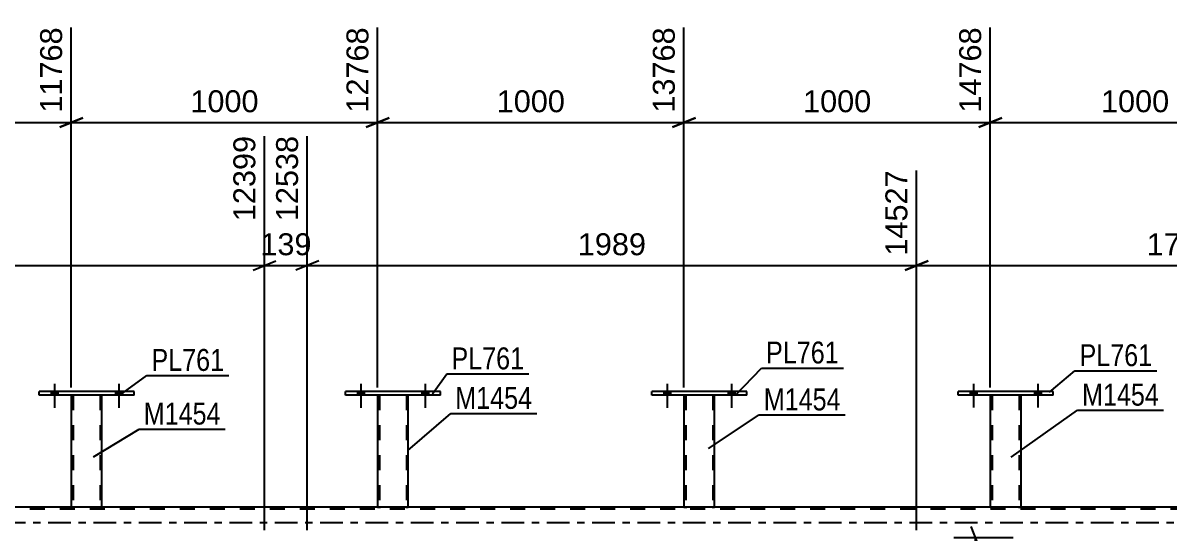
# Model space of a CAD drawing. Header units: millimetres. Extents: x 0 to 841, y 0 to 594.
# Drawn here: x 576.4 to 726.1, y 431.5 to 498.2 of the extents above; entities that cross this region are included whole.
import ezdxf

# ---------------------------------------------------------------- set-up
doc = ezdxf.new("R2010")
doc.units = ezdxf.units.MM
doc.linetypes.add('DXK_LINE_DOT2', pattern=[3.9198, 1.9599, -1.9599])
doc.linetypes.add('DXK_LINE_DOT3', pattern=[5.9187, 2.979, -0.9799, 0.9799, -0.9799])
doc.styles.add('Arial', font='ARIAL.TTF', dxfattribs={"height": 0.2})
doc.styles.add('Arial Narrow', font='ARIALN.TTF', dxfattribs={"height": 0.2})

# ---------------------------------------------------------------- blocks, each defined once
blk = doc.blocks.new('Part-318895985-3786 - 3780')
at = {"color": 7, "linetype": 'DXK_LINE_DOT2'}
for p, q in [((622.76, 449.57), (622.76, 449.57)), ((622.76, 449.57), (622.76, 449.56)), ((622.76, 449.57), (622.76, 449.56)), ((622.79, 449.57), (622.76, 449.57)), ((622.76, 449.57), (622.79, 449.57)), ((622.9, 449.57), (622.79, 449.57)), ((622.79, 449.57), (622.9, 449.57)), ((623.05, 449.57), (622.9, 449.57)), ((622.9, 449.57), (623.05, 449.57)), ((623, 449.57), (623, 449.57)), ((623, 449.57), (623, 434.92)), ((623.01, 449.57), (623, 449.57)), ((623, 449.57), (623.01, 449.57)), ((623.07, 449.57), (623.01, 449.57)), ((623.01, 449.57), (623.07, 449.57)), ((626.46, 449.57), (623.05, 449.57)), ((626.46, 449.57), (623.05, 449.57)), ((626.37, 449.57), (623.07, 449.57)), ((623.07, 449.57), (623.14, 449.57)), ((626.45, 449.57), (623.14, 449.57)), ((626.45, 449.57), (626.37, 449.57)), ((626.5, 449.57), (626.45, 449.57)), ((626.45, 449.57), (626.5, 449.57)), ((626.46, 449.57), (626.62, 449.57)), ((626.62, 449.57), (626.46, 449.57)), ((626.52, 449.57), (626.5, 449.57)), ((626.5, 449.57), (626.52, 449.57)), ((626.52, 449.57), (626.52, 449.57)), ((626.52, 449.57), (626.52, 434.92)), ((626.62, 449.57), (626.72, 449.57)), ((626.72, 449.57), (626.62, 449.57)), ((626.72, 449.57), (626.76, 449.57)), ((626.76, 449.57), (626.72, 449.57)), ((626.76, 449.57), (626.76, 449.57)), ((626.76, 449.57), (626.76, 449.56)), ((626.76, 449.56), (626.76, 449.57)), ((622.76, 434.92), (622.76, 434.92)), ((622.76, 434.92), (622.76, 434.92)), ((622.76, 434.92), (622.76, 434.92)), ((622.76, 434.92), (622.79, 434.92)), ((622.79, 434.92), (622.9, 434.92)), ((622.9, 434.92), (623.05, 434.92)), ((623.01, 434.92), (623, 434.92)), ((623, 434.92), (623.01, 434.92)), ((623.07, 434.92), (623.01, 434.92)), ((623.01, 434.92), (623.07, 434.92)), ((626.46, 434.92), (623.05, 434.92)), ((626.37, 434.92), (623.07, 434.92)), ((623.07, 434.92), (623.14, 434.92)), ((626.5, 434.92), (623.14, 434.92)), ((626.45, 434.92), (626.37, 434.92)), ((626.5, 434.92), (626.45, 434.92)), ((626.46, 434.92), (626.62, 434.92)), ((626.52, 434.92), (626.5, 434.92)), ((626.5, 434.92), (626.52, 434.92)), ((626.62, 434.92), (626.72, 434.92)), ((626.72, 434.92), (626.76, 434.92)), ((626.75, 434.92), (626.76, 434.92)), ((626.76, 434.92), (626.76, 434.92)), ((626.76, 434.92), (626.76, 434.92)), ((626.76, 434.92), (626.76, 434.92))]:
    blk.add_line(p, q, dxfattribs=at)
at = {"color": 2, "linetype": 'Continuous'}
for p, q in [((622.76, 449.56), (622.76, 434.92)), ((626.76, 434.92), (626.76, 449.56)), ((622.76, 434.92), (622.79, 434.92)), ((622.9, 434.92), (622.79, 434.92)), ((623.05, 434.92), (622.9, 434.92)), ((626.46, 434.92), (623.05, 434.92)), ((626.62, 434.92), (626.46, 434.92)), ((626.72, 434.92), (626.62, 434.92)), ((626.72, 434.92), (626.75, 434.92))]:
    blk.add_line(p, q, dxfattribs=at)
blk = doc.blocks.new('Part-318895985-3791 - 3780')
at = {"color": 2, "linetype": 'Continuous'}
for p, q in [((578.56, 449.56), (578.56, 450.04)), ((590.96, 450.04), (578.56, 450.04)), ((590.96, 449.56), (578.56, 449.56)), ((590.96, 449.56), (590.96, 450.04))]:
    blk.add_line(p, q, dxfattribs=at)
blk = doc.blocks.new('Part-318895985-3825 - 3780')
at = {"color": 7, "linetype": 'DXK_LINE_DOT2'}
for p, q in [((662.76, 449.57), (662.76, 449.57)), ((662.76, 449.57), (662.76, 449.56)), ((662.76, 449.57), (662.76, 449.56)), ((662.8, 449.57), (662.76, 449.57)), ((662.76, 449.57), (662.8, 449.57)), ((662.9, 449.57), (662.8, 449.57)), ((662.8, 449.57), (662.9, 449.57)), ((663.06, 449.57), (662.9, 449.57)), ((662.9, 449.57), (663.06, 449.57)), ((663, 449.57), (663, 449.57)), ((663, 449.57), (663, 434.92)), ((663.02, 449.57), (663, 449.57)), ((663, 449.57), (663.02, 449.57)), ((663.07, 449.57), (663.02, 449.57)), ((663.02, 449.57), (663.07, 449.57)), ((666.47, 449.57), (663.06, 449.57)), ((666.47, 449.57), (663.06, 449.57)), ((666.37, 449.57), (663.07, 449.57)), ((663.07, 449.57), (663.15, 449.57)), ((666.45, 449.57), (663.15, 449.57)), ((666.45, 449.57), (666.37, 449.57)), ((666.5, 449.57), (666.45, 449.57)), ((666.45, 449.57), (666.5, 449.57)), ((666.47, 449.57), (666.62, 449.57)), ((666.62, 449.57), (666.47, 449.57)), ((666.52, 449.57), (666.5, 449.57)), ((666.5, 449.57), (666.52, 449.57)), ((666.52, 449.57), (666.52, 449.57)), ((666.52, 449.57), (666.52, 434.92)), ((666.62, 449.57), (666.73, 449.57)), ((666.73, 449.57), (666.62, 449.57)), ((666.73, 449.57), (666.76, 449.57)), ((666.76, 449.57), (666.73, 449.57)), ((666.76, 449.57), (666.76, 449.57)), ((666.76, 449.57), (666.76, 449.56)), ((666.76, 449.56), (666.76, 449.57)), ((662.76, 434.92), (662.76, 434.92)), ((662.76, 434.92), (662.76, 434.92)), ((662.76, 434.92), (662.76, 434.92)), ((662.76, 434.92), (662.8, 434.92)), ((662.8, 434.92), (662.9, 434.92)), ((662.9, 434.92), (663.06, 434.92)), ((663.02, 434.92), (663, 434.92)), ((663, 434.92), (663.02, 434.92)), ((663.07, 434.92), (663.02, 434.92)), ((663.02, 434.92), (663.06, 434.92)), ((666.47, 434.92), (663.06, 434.92)), ((663.06, 434.92), (663.07, 434.92)), ((666.37, 434.92), (663.07, 434.92)), ((663.07, 434.92), (663.15, 434.92)), ((666.45, 434.92), (663.15, 434.92)), ((666.45, 434.92), (666.37, 434.92)), ((666.5, 434.92), (666.45, 434.92)), ((666.45, 434.92), (666.5, 434.92)), ((666.47, 434.92), (666.62, 434.92)), ((666.52, 434.92), (666.5, 434.92)), ((666.5, 434.92), (666.52, 434.92)), ((666.62, 434.92), (666.73, 434.92)), ((666.73, 434.92), (666.76, 434.92)), ((666.76, 434.92), (666.76, 434.92)), ((666.76, 434.92), (666.76, 434.92)), ((666.76, 434.92), (666.76, 434.92)), ((666.76, 434.92), (666.76, 434.92))]:
    blk.add_line(p, q, dxfattribs=at)
at = {"color": 2, "linetype": 'Continuous'}
for p, q in [((662.76, 449.56), (662.76, 434.92)), ((666.76, 434.92), (666.76, 449.56)), ((662.76, 434.92), (662.8, 434.92)), ((662.9, 434.92), (662.8, 434.92)), ((663.06, 434.92), (662.9, 434.92)), ((666.47, 434.92), (663.06, 434.92)), ((666.62, 434.92), (666.47, 434.92)), ((666.73, 434.92), (666.62, 434.92)), ((666.73, 434.92), (666.76, 434.92))]:
    blk.add_line(p, q, dxfattribs=at)
blk = doc.blocks.new('Part-318895985-3830 - 3780')
at = {"color": 2, "linetype": 'Continuous'}
for p, q in [((618.56, 449.56), (618.56, 450.04)), ((630.96, 450.04), (618.56, 450.04)), ((630.96, 449.56), (618.56, 449.56)), ((630.96, 449.56), (630.96, 450.04))]:
    blk.add_line(p, q, dxfattribs=at)
blk = doc.blocks.new('Part-318895985-3861 - 3780')
at = {"color": 2, "linetype": 'Continuous'}
for p, q in [((658.56, 449.56), (658.56, 450.04)), ((670.96, 450.04), (658.56, 450.04)), ((670.96, 449.56), (658.56, 449.56)), ((670.96, 449.56), (670.96, 450.04))]:
    blk.add_line(p, q, dxfattribs=at)
blk = doc.blocks.new('Bolt-318895985-3911 - 3780')
at = {"linetype": 'Continuous'}
for points in [[(660.12, 449.56), (661, 449.56), (661, 450.04), (660.12, 450.04)], [(668.52, 449.56), (669.4, 449.56), (669.4, 450.04), (668.52, 450.04)]]:
    blk.add_hatch(color=1, dxfattribs=at).paths.add_polyline_path(points)
at = {"color": 1, "linetype": 'Continuous'}
for p, q in [((660.56, 451.04), (660.56, 447.92)), ((668.96, 451.04), (668.96, 447.92)), ((660.12, 450.04), (660.12, 449.56)), ((661, 450.04), (661, 449.56)), ((668.52, 450.04), (668.52, 449.56)), ((669.4, 450.04), (669.4, 449.56))]:
    blk.add_line(p, q, dxfattribs=at)
blk = doc.blocks.new('Part-318895985-3925 - 3780')
at = {"color": 2, "linetype": 'Continuous'}
for p, q in [((702.76, 449.57), (702.76, 434.92)), ((706.76, 449.57), (706.76, 434.92)), ((702.79, 434.92), (702.76, 434.92)), ((702.9, 434.92), (702.79, 434.92)), ((703.05, 434.92), (702.9, 434.92)), ((706.46, 434.92), (703.05, 434.92)), ((706.62, 434.92), (706.46, 434.92)), ((706.72, 434.92), (706.62, 434.92)), ((706.76, 434.92), (706.72, 434.92))]:
    blk.add_line(p, q, dxfattribs=at)
at = {"color": 7, "linetype": 'DXK_LINE_DOT2'}
for p, q in [((702.76, 449.57), (702.76, 449.57)), ((702.76, 449.57), (702.76, 449.57)), ((702.76, 449.57), (702.76, 449.57)), ((702.79, 449.57), (702.76, 449.57)), ((702.76, 449.57), (702.79, 449.57)), ((702.9, 449.57), (702.79, 449.57)), ((702.79, 449.57), (702.9, 449.57)), ((703.05, 449.57), (702.9, 449.57)), ((702.9, 449.57), (703.05, 449.57)), ((703, 449.57), (703, 449.57)), ((703, 449.57), (703, 434.92)), ((703.01, 449.57), (703, 449.57)), ((703, 449.57), (703.01, 449.57)), ((703.07, 449.57), (703.01, 449.57)), ((703.01, 449.57), (703.07, 449.57)), ((706.46, 449.57), (703.05, 449.57)), ((706.46, 449.57), (703.05, 449.57)), ((706.37, 449.57), (703.07, 449.57)), ((703.07, 449.57), (703.14, 449.57)), ((706.45, 449.57), (703.14, 449.57)), ((706.45, 449.57), (706.37, 449.57)), ((706.5, 449.57), (706.45, 449.57)), ((706.45, 449.57), (706.5, 449.57)), ((706.46, 449.57), (706.62, 449.57)), ((706.62, 449.57), (706.46, 449.57)), ((706.52, 449.57), (706.5, 449.57)), ((706.5, 449.57), (706.52, 449.57)), ((706.52, 449.57), (706.52, 449.57)), ((706.52, 449.57), (706.52, 434.92)), ((706.62, 449.57), (706.72, 449.57)), ((706.72, 449.57), (706.62, 449.57)), ((706.72, 449.57), (706.76, 449.57)), ((706.76, 449.57), (706.72, 449.57)), ((706.76, 449.57), (706.76, 449.57)), ((706.76, 449.57), (706.76, 449.57)), ((706.76, 449.57), (706.76, 449.57)), ((702.76, 434.92), (702.79, 434.92)), ((702.79, 434.92), (702.9, 434.92)), ((702.9, 434.92), (703.05, 434.92)), ((703.01, 434.92), (703, 434.92)), ((703, 434.92), (703.01, 434.92)), ((703.07, 434.92), (703.01, 434.92)), ((703.01, 434.92), (703.05, 434.92)), ((706.46, 434.92), (703.05, 434.92)), ((703.05, 434.92), (703.07, 434.92)), ((706.37, 434.92), (703.07, 434.92)), ((703.07, 434.92), (703.14, 434.92)), ((706.5, 434.92), (703.14, 434.92)), ((706.45, 434.92), (706.37, 434.92)), ((706.5, 434.92), (706.45, 434.92)), ((706.46, 434.92), (706.62, 434.92)), ((706.52, 434.92), (706.5, 434.92)), ((706.5, 434.92), (706.52, 434.92)), ((706.62, 434.92), (706.72, 434.92)), ((706.72, 434.92), (706.76, 434.92))]:
    blk.add_line(p, q, dxfattribs=at)
blk = doc.blocks.new('Bolt-318895985-3931 - 3780')
at = {"linetype": 'Continuous'}
for points in [[(660.12, 449.56), (661, 449.56), (661, 450.04), (660.12, 450.04)], [(668.52, 449.56), (669.4, 449.56), (669.4, 450.04), (668.52, 450.04)]]:
    blk.add_hatch(color=1, dxfattribs=at).paths.add_polyline_path(points)
at = {"color": 1, "linetype": 'Continuous'}
for p, q in [((660.56, 451.04), (660.56, 447.92)), ((668.96, 451.04), (668.96, 447.92)), ((660.12, 450.04), (660.12, 449.56)), ((661, 450.04), (661, 449.56)), ((668.52, 450.04), (668.52, 449.56)), ((669.4, 450.04), (669.4, 449.56))]:
    blk.add_line(p, q, dxfattribs=at)
blk = doc.blocks.new('Bolt-318895985-3934 - 3780')
at = {"linetype": 'Continuous'}
for points in [[(620.12, 449.56), (621, 449.56), (621, 450.04), (620.12, 450.04)], [(628.52, 449.56), (629.4, 449.56), (629.4, 450.04), (628.52, 450.04)]]:
    blk.add_hatch(color=1, dxfattribs=at).paths.add_polyline_path(points)
at = {"color": 1, "linetype": 'Continuous'}
for p, q in [((620.56, 451.04), (620.56, 447.92)), ((628.96, 451.04), (628.96, 447.92)), ((620.12, 450.04), (620.12, 449.56)), ((621, 450.04), (621, 449.56)), ((628.52, 450.04), (628.52, 449.56)), ((629.4, 450.04), (629.4, 449.56))]:
    blk.add_line(p, q, dxfattribs=at)
blk = doc.blocks.new('Bolt-318895985-3935 - 3780')
at = {"linetype": 'Continuous'}
for points in [[(580.12, 449.56), (581, 449.56), (581, 450.04), (580.12, 450.04)], [(588.52, 449.56), (589.4, 449.56), (589.4, 450.04), (588.52, 450.04)]]:
    blk.add_hatch(color=1, dxfattribs=at).paths.add_polyline_path(points)
at = {"color": 1, "linetype": 'Continuous'}
for p, q in [((580.56, 451.04), (580.56, 447.92)), ((588.96, 451.04), (588.96, 447.92)), ((580.12, 450.04), (580.12, 449.56)), ((581, 450.04), (581, 449.56)), ((588.52, 450.04), (588.52, 449.56)), ((589.4, 450.04), (589.4, 449.56))]:
    blk.add_line(p, q, dxfattribs=at)
blk = doc.blocks.new('Bolt-318895985-3936 - 3780')
at = {"linetype": 'Continuous'}
for points in [[(580.12, 449.56), (581, 449.56), (581, 450.04), (580.12, 450.04)], [(588.52, 449.56), (589.4, 449.56), (589.4, 450.04), (588.52, 450.04)]]:
    blk.add_hatch(color=1, dxfattribs=at).paths.add_polyline_path(points)
at = {"color": 1, "linetype": 'Continuous'}
for p, q in [((580.56, 451.04), (580.56, 447.92)), ((588.96, 451.04), (588.96, 447.92)), ((580.12, 450.04), (580.12, 449.56)), ((581, 450.04), (581, 449.56)), ((588.52, 450.04), (588.52, 449.56)), ((589.4, 450.04), (589.4, 449.56))]:
    blk.add_line(p, q, dxfattribs=at)
blk = doc.blocks.new('Part-318895985-3953 - 3780')
at = {"color": 2, "linetype": 'Continuous'}
for p, q in [((698.56, 449.57), (698.56, 450.05)), ((710.96, 450.05), (698.56, 450.05)), ((710.96, 449.57), (698.56, 449.57)), ((710.96, 449.57), (710.96, 450.05))]:
    blk.add_line(p, q, dxfattribs=at)
blk = doc.blocks.new('Part-318895985-4139 - 3780')
at = {"color": 7, "linetype": 'DXK_LINE_DOT2'}
for p, q in [((582.76, 449.57), (582.76, 449.57)), ((582.76, 449.57), (582.76, 449.56)), ((582.76, 449.57), (582.76, 449.56)), ((582.79, 449.57), (582.76, 449.57)), ((582.76, 449.57), (582.79, 449.57)), ((582.9, 449.57), (582.79, 449.57)), ((582.79, 449.57), (582.9, 449.57)), ((583.05, 449.57), (582.9, 449.57)), ((582.9, 449.57), (583.05, 449.57)), ((583, 449.57), (583, 449.57)), ((583, 449.57), (583, 434.92)), ((583.02, 449.57), (583, 449.57)), ((583, 449.57), (583.02, 449.57)), ((583.07, 449.57), (583.02, 449.57)), ((583.02, 449.57), (583.07, 449.57)), ((586.46, 449.57), (583.05, 449.57)), ((586.46, 449.57), (583.05, 449.57)), ((586.37, 449.57), (583.07, 449.57)), ((583.07, 449.57), (583.15, 449.57)), ((586.45, 449.57), (583.15, 449.57)), ((586.45, 449.57), (586.37, 449.57)), ((586.5, 449.57), (586.45, 449.57)), ((586.45, 449.57), (586.5, 449.57)), ((586.46, 449.57), (586.62, 449.57)), ((586.62, 449.57), (586.46, 449.57)), ((586.52, 449.57), (586.5, 449.57)), ((586.5, 449.57), (586.52, 449.57)), ((586.52, 449.57), (586.52, 449.57)), ((586.52, 449.57), (586.52, 434.92)), ((586.62, 449.57), (586.72, 449.57)), ((586.72, 449.57), (586.62, 449.57)), ((586.72, 449.57), (586.76, 449.57)), ((586.76, 449.57), (586.72, 449.57)), ((586.76, 449.57), (586.76, 449.57)), ((586.76, 449.57), (586.76, 449.56)), ((586.76, 449.56), (586.76, 449.57)), ((582.76, 434.92), (582.76, 434.92)), ((582.76, 434.92), (582.76, 434.92)), ((582.76, 434.92), (582.76, 434.92)), ((582.76, 434.92), (582.79, 434.92)), ((582.79, 434.92), (582.9, 434.92)), ((582.9, 434.92), (583.05, 434.92)), ((583.02, 434.92), (583, 434.92)), ((583, 434.92), (583.02, 434.92)), ((583.07, 434.92), (583.02, 434.92)), ((583.02, 434.92), (583.05, 434.92)), ((586.46, 434.92), (583.05, 434.92)), ((583.05, 434.92), (583.07, 434.92)), ((586.37, 434.92), (583.07, 434.92)), ((583.07, 434.92), (583.15, 434.92)), ((586.5, 434.92), (583.15, 434.92)), ((586.45, 434.92), (586.37, 434.92)), ((586.5, 434.92), (586.45, 434.92)), ((586.46, 434.92), (586.62, 434.92)), ((586.52, 434.92), (586.5, 434.92)), ((586.5, 434.92), (586.52, 434.92)), ((586.62, 434.92), (586.72, 434.92)), ((586.72, 434.92), (586.76, 434.92)), ((586.75, 434.92), (586.76, 434.92)), ((586.76, 434.92), (586.76, 434.92)), ((586.76, 434.92), (586.76, 434.92)), ((586.76, 434.92), (586.76, 434.92))]:
    blk.add_line(p, q, dxfattribs=at)
at = {"color": 2, "linetype": 'Continuous'}
for p, q in [((582.76, 449.56), (582.76, 434.92)), ((586.76, 434.92), (586.76, 449.56)), ((582.76, 434.92), (582.79, 434.92)), ((582.9, 434.92), (582.79, 434.92)), ((583.05, 434.92), (582.9, 434.92)), ((586.46, 434.92), (583.05, 434.92)), ((586.62, 434.92), (586.46, 434.92)), ((586.72, 434.92), (586.62, 434.92)), ((586.72, 434.92), (586.75, 434.92))]:
    blk.add_line(p, q, dxfattribs=at)
blk = doc.blocks.new('Bolt-318895985-3954 - 3780')
at = {"linetype": 'Continuous'}
for points in [[(620.12, 449.56), (621, 449.56), (621, 450.04), (620.12, 450.04)], [(628.52, 449.56), (629.4, 449.56), (629.4, 450.04), (628.52, 450.04)]]:
    blk.add_hatch(color=1, dxfattribs=at).paths.add_polyline_path(points)
at = {"color": 1, "linetype": 'Continuous'}
for p, q in [((620.56, 451.04), (620.56, 447.92)), ((628.96, 451.04), (628.96, 447.92)), ((620.12, 450.04), (620.12, 449.56)), ((621, 450.04), (621, 449.56)), ((628.52, 450.04), (628.52, 449.56)), ((629.4, 450.04), (629.4, 449.56))]:
    blk.add_line(p, q, dxfattribs=at)
blk = doc.blocks.new('Part-318895985-3959 - 3780')
at = {"color": 7, "linetype": 'DXK_LINE_DOT2'}
for p, q in [((728.25, 434.68), (129.92, 434.68)), ((728.25, 434.92), (182.76, 434.92)), ((586.76, 434.92), (582.76, 434.92)), ((626.76, 434.92), (622.76, 434.92)), ((666.76, 434.92), (662.76, 434.92)), ((706.76, 434.92), (702.76, 434.92))]:
    blk.add_line(p, q, dxfattribs=at)
at = {"color": 2, "linetype": 'Continuous'}
for p, q in [((582.76, 434.92), (546.76, 434.92)), ((622.76, 434.92), (586.76, 434.92)), ((662.76, 434.92), (626.76, 434.92)), ((702.76, 434.92), (666.76, 434.92)), ((728.25, 434.92), (706.76, 434.92))]:
    blk.add_line(p, q, dxfattribs=at)
at = {"color": 7, "linetype": 'DXK_LINE_DOT3'}
blk.add_line((129.92, 432.92), (728.25, 432.92), dxfattribs=at)
blk = doc.blocks.new('Bolt-318895985-3969 - 3780')
at = {"linetype": 'Continuous'}
for points in [[(700.12, 449.57), (701, 449.57), (701, 450.05), (700.12, 450.05)], [(708.52, 449.57), (709.4, 449.57), (709.4, 450.05), (708.52, 450.05)]]:
    blk.add_hatch(color=1, dxfattribs=at).paths.add_polyline_path(points)
at = {"color": 1, "linetype": 'Continuous'}
for p, q in [((700.56, 451.05), (700.56, 447.93)), ((708.96, 451.05), (708.96, 447.93)), ((700.12, 450.05), (700.12, 449.57)), ((701, 450.05), (701, 449.57)), ((708.52, 450.05), (708.52, 449.57)), ((709.4, 450.05), (709.4, 449.57))]:
    blk.add_line(p, q, dxfattribs=at)
blk = doc.blocks.new('Bolt-318895985-4207 - 3780')
at = {"linetype": 'Continuous'}
for points in [[(700.12, 449.57), (701, 449.57), (701, 450.05), (700.12, 450.05)], [(708.52, 449.57), (709.4, 449.57), (709.4, 450.05), (708.52, 450.05)]]:
    blk.add_hatch(color=1, dxfattribs=at).paths.add_polyline_path(points)
at = {"color": 1, "linetype": 'Continuous'}
for p, q in [((700.56, 451.05), (700.56, 447.93)), ((708.96, 451.05), (708.96, 447.93)), ((700.12, 450.05), (700.12, 449.57)), ((701, 450.05), (701, 449.57)), ((708.52, 450.05), (708.52, 449.57)), ((709.4, 450.05), (709.4, 449.57))]:
    blk.add_line(p, q, dxfattribs=at)
blk = doc.blocks.new('StraightDimension-318895985-9583 - 3780')
at = {"color": 7, "linetype": 'Continuous'}
for p, q in [((701.44, 429.42), (700.24, 432.42)), ((705.76, 430.92), (697.99, 430.92)), ((700.84, 308.92), (700.84, 430.92)), ((700.24, 310.42), (701.44, 307.42)), ((695.83, 308.92), (703.24, 308.92))]:
    blk.add_line(p, q, dxfattribs=at)
at = {"color": 0}
blk.add_wipeout([(700.09, 374.18), (695.89, 374.18), (695.89, 365.67), (700.09, 365.67)], dxfattribs=at)
at = {"color": 3, "style": 'Arial Narrow'}
blk.add_text('3050', height=2.863, rotation=90.0002, dxfattribs=at).set_placement((699.49, 366.27))
blk = doc.blocks.new('StraightDimension-318895985-4635 - 3780')
at = {"color": 7, "linetype": 'Continuous'}
for p, q in [((702.76, 450.57), (702.76, 497.59)), ((740.55, 450.57), (740.55, 497.59)), ((704.26, 485.77), (701.26, 484.57)), ((702.76, 485.17), (740.55, 485.17)), ((739.05, 484.57), (742.05, 485.77))]:
    blk.add_line(p, q, dxfattribs=at)
at = {"color": 0}
blk.add_wipeout([(726.7, 485.92), (726.7, 490.12), (716.61, 490.12), (716.61, 485.92)], dxfattribs=at)
at = {"color": 3, "style": 'Arial'}
blk.add_text('1000', height=2.865, dxfattribs=at).set_placement((717.21, 486.52))
at = {"color": 0, "linetype": 'Continuous'}
blk.add_wipeout([(739.95, 498.19), (735.75, 498.19), (735.75, 485.87), (739.95, 485.87)], dxfattribs=at)
at = {"color": 3, "linetype": 'Continuous', "style": 'Arial'}
blk.add_text('15768', height=2.865, rotation=90.0002, dxfattribs=at).set_placement((739.35, 486.47))
blk = doc.blocks.new('StraightDimension-318895985-4746 - 3780')
at = {"color": 7, "linetype": 'Continuous'}
for p, q in [((607.99, 431.92), (607.99, 483.41)), ((613.57, 431.92), (613.57, 483.41)), ((606.49, 465.89), (609.49, 467.09)), ((615.07, 467.09), (612.07, 465.89)), ((607.99, 466.49), (613.57, 466.49))]:
    blk.add_line(p, q, dxfattribs=at)
at = {"color": 0}
blk.add_wipeout([(614.72, 467.24), (614.72, 471.44), (606.85, 471.44), (606.85, 467.24)], dxfattribs=at)
at = {"color": 3, "style": 'Arial'}
blk.add_text('139', height=2.865, dxfattribs=at).set_placement((607.45, 467.84))
at = {"color": 0, "linetype": 'Continuous'}
blk.add_wipeout([(612.97, 484.01), (608.77, 484.01), (608.77, 471.69), (612.97, 471.69)], dxfattribs=at)
at = {"color": 3, "linetype": 'Continuous', "style": 'Arial'}
blk.add_text('12538', height=2.865, rotation=90.0002, dxfattribs=at).set_placement((612.37, 472.29))
blk = doc.blocks.new('StraightDimension-318895985-4603 - 3780')
at = {"color": 7, "linetype": 'Continuous'}
for p, q in [((542.76, 450.57), (542.76, 497.59)), ((582.76, 450.57), (582.76, 497.59)), ((544.26, 485.77), (541.26, 484.57)), ((542.76, 485.17), (582.76, 485.17)), ((581.26, 484.57), (584.26, 485.77))]:
    blk.add_line(p, q, dxfattribs=at)
at = {"color": 0}
blk.add_wipeout([(567.81, 485.92), (567.81, 490.12), (557.71, 490.12), (557.71, 485.92)], dxfattribs=at)
at = {"color": 3, "style": 'Arial'}
blk.add_text('1000', height=2.865, dxfattribs=at).set_placement((558.31, 486.52))
at = {"color": 0, "linetype": 'Continuous'}
blk.add_wipeout([(582.16, 498.19), (577.96, 498.19), (577.96, 485.87), (582.16, 485.87)], dxfattribs=at)
at = {"color": 3, "linetype": 'Continuous', "style": 'Arial'}
blk.add_text('11768', height=2.865, rotation=90.0002, dxfattribs=at).set_placement((581.56, 486.47))
blk = doc.blocks.new('StraightDimension-318895985-4611 - 3780')
at = {"color": 7, "linetype": 'Continuous'}
for p, q in [((582.76, 450.57), (582.76, 497.59)), ((622.76, 450.57), (622.76, 497.59)), ((584.26, 485.77), (581.26, 484.57)), ((582.76, 485.17), (622.76, 485.17)), ((621.26, 484.57), (624.26, 485.77))]:
    blk.add_line(p, q, dxfattribs=at)
at = {"color": 0}
blk.add_wipeout([(607.8, 485.92), (607.8, 490.12), (597.71, 490.12), (597.71, 485.92)], dxfattribs=at)
at = {"color": 3, "style": 'Arial'}
blk.add_text('1000', height=2.865, dxfattribs=at).set_placement((598.31, 486.52))
at = {"color": 0, "linetype": 'Continuous'}
blk.add_wipeout([(622.16, 498.19), (617.96, 498.19), (617.96, 485.87), (622.16, 485.87)], dxfattribs=at)
at = {"color": 3, "linetype": 'Continuous', "style": 'Arial'}
blk.add_text('12768', height=2.865, rotation=90.0002, dxfattribs=at).set_placement((621.56, 486.47))
blk = doc.blocks.new('StraightDimension-318895985-4619 - 3780')
at = {"color": 7, "linetype": 'Continuous'}
for p, q in [((622.76, 450.57), (622.76, 497.59)), ((662.76, 450.57), (662.76, 497.59)), ((624.26, 485.77), (621.26, 484.57)), ((622.76, 485.17), (662.76, 485.17)), ((661.26, 484.57), (664.26, 485.77))]:
    blk.add_line(p, q, dxfattribs=at)
at = {"color": 0}
blk.add_wipeout([(647.81, 485.92), (647.81, 490.12), (637.71, 490.12), (637.71, 485.92)], dxfattribs=at)
at = {"color": 3, "style": 'Arial'}
blk.add_text('1000', height=2.865, dxfattribs=at).set_placement((638.31, 486.52))
at = {"color": 0, "linetype": 'Continuous'}
blk.add_wipeout([(662.16, 498.19), (657.96, 498.19), (657.96, 485.87), (662.16, 485.87)], dxfattribs=at)
at = {"color": 3, "linetype": 'Continuous', "style": 'Arial'}
blk.add_text('13768', height=2.865, rotation=90.0002, dxfattribs=at).set_placement((661.56, 486.47))
blk = doc.blocks.new('StraightDimension-318895985-4627 - 3780')
at = {"color": 7, "linetype": 'Continuous'}
for p, q in [((662.76, 450.57), (662.76, 497.59)), ((702.76, 450.57), (702.76, 497.59)), ((664.26, 485.77), (661.26, 484.57)), ((662.76, 485.17), (702.76, 485.17)), ((701.26, 484.57), (704.26, 485.77))]:
    blk.add_line(p, q, dxfattribs=at)
at = {"color": 0}
blk.add_wipeout([(687.81, 485.92), (687.81, 490.12), (677.71, 490.12), (677.71, 485.92)], dxfattribs=at)
at = {"color": 3, "style": 'Arial'}
blk.add_text('1000', height=2.865, dxfattribs=at).set_placement((678.31, 486.52))
at = {"color": 0, "linetype": 'Continuous'}
blk.add_wipeout([(702.16, 498.19), (697.96, 498.19), (697.96, 485.87), (702.16, 485.87)], dxfattribs=at)
at = {"color": 3, "linetype": 'Continuous', "style": 'Arial'}
blk.add_text('14768', height=2.865, rotation=90.0002, dxfattribs=at).set_placement((701.56, 486.47))
blk = doc.blocks.new('StraightDimension-318895985-4723 - 3780')
at = {"color": 7, "linetype": 'Continuous'}
for p, q in [((693.13, 431.92), (693.13, 478.91)), ((762.1, 435.92), (762.1, 478.91)), ((694.63, 467.09), (691.63, 465.89)), ((760.6, 465.89), (763.6, 467.09)), ((693.13, 466.49), (762.1, 466.49))]:
    blk.add_line(p, q, dxfattribs=at)
at = {"color": 0}
blk.add_wipeout([(732.66, 467.24), (732.66, 471.44), (722.57, 471.44), (722.57, 467.24)], dxfattribs=at)
at = {"color": 3, "style": 'Arial'}
blk.add_text('1780', height=2.865, dxfattribs=at).set_placement((723.17, 467.84))
at = {"color": 0, "linetype": 'Continuous'}
blk.add_wipeout([(761.5, 479.51), (757.3, 479.51), (757.3, 467.19), (761.5, 467.19)], dxfattribs=at)
at = {"color": 3, "linetype": 'Continuous', "style": 'Arial'}
blk.add_text('16307', height=2.865, rotation=90.0002, dxfattribs=at).set_placement((760.9, 467.79))
blk = doc.blocks.new('StraightDimension-318895985-4732 - 3780')
at = {"color": 7, "linetype": 'Continuous'}
for p, q in [((613.57, 431.92), (613.57, 483.41)), ((693.13, 431.92), (693.13, 478.91)), ((615.07, 467.09), (612.07, 465.89)), ((691.63, 465.89), (694.63, 467.09)), ((613.57, 466.49), (693.13, 466.49))]:
    blk.add_line(p, q, dxfattribs=at)
at = {"color": 0}
blk.add_wipeout([(658.4, 467.24), (658.4, 471.44), (648.3, 471.44), (648.3, 467.24)], dxfattribs=at)
at = {"color": 3, "style": 'Arial'}
blk.add_text('1989', height=2.865, dxfattribs=at).set_placement((648.9, 467.84))
at = {"color": 0, "linetype": 'Continuous'}
blk.add_wipeout([(692.53, 479.51), (688.33, 479.51), (688.33, 467.19), (692.53, 467.19)], dxfattribs=at)
at = {"color": 3, "linetype": 'Continuous', "style": 'Arial'}
blk.add_text('14527', height=2.865, rotation=90.0002, dxfattribs=at).set_placement((691.93, 467.79))
blk = doc.blocks.new('StraightDimension-318895985-4760 - 3780')
at = {"color": 7, "linetype": 'Continuous'}
for p, q in [((528.43, 431.92), (528.43, 483.41)), ((607.99, 431.92), (607.99, 483.41)), ((529.93, 467.09), (526.93, 465.89)), ((606.49, 465.89), (609.49, 467.09)), ((528.43, 466.49), (607.99, 466.49))]:
    blk.add_line(p, q, dxfattribs=at)
at = {"color": 0}
blk.add_wipeout([(573.26, 467.24), (573.26, 471.44), (563.17, 471.44), (563.17, 467.24)], dxfattribs=at)
at = {"color": 3, "style": 'Arial'}
blk.add_text('1989', height=2.865, dxfattribs=at).set_placement((563.77, 467.84))
at = {"color": 0, "linetype": 'Continuous'}
blk.add_wipeout([(607.39, 484.01), (603.19, 484.01), (603.19, 471.69), (607.39, 471.69)], dxfattribs=at)
at = {"color": 3, "linetype": 'Continuous', "style": 'Arial'}
blk.add_text('12399', height=2.865, rotation=90.0002, dxfattribs=at).set_placement((606.79, 472.29))
blk = doc.blocks.new('StraightDimension-318895985-9419 - 3780')
at = {"color": 7, "linetype": 'Continuous'}
for p, q in [((778.26, 431.42), (777.06, 434.42)), ((763.1, 432.92), (780.06, 432.92)), ((777.66, 306.92), (777.66, 432.92)), ((777.06, 308.42), (778.26, 305.42)), ((719.45, 306.92), (780.06, 306.92))]:
    blk.add_line(p, q, dxfattribs=at)
at = {"color": 0}
blk.add_wipeout([(776.91, 374.97), (772.71, 374.97), (772.71, 364.88), (776.91, 364.88)], dxfattribs=at)
at = {"color": 3, "style": 'Arial'}
blk.add_text('3150', height=2.865, rotation=90.0002, dxfattribs=at).set_placement((776.31, 365.48))
blk = doc.blocks.new('Mark-318895985-3782 - 3780')
at = {"color": 0}
blk.add_wipeout([(642.95, 447.77), (642.95, 450.77), (632.9, 450.77), (632.9, 447.77)], dxfattribs=at)
blk.add_wipeout([(642.95, 447.77), (642.95, 450.77), (632.9, 450.77), (632.9, 447.77)], dxfattribs=at)
at = {"color": 30, "linetype": 'Continuous'}
for p, q in [((626.7, 442.32), (632.3, 447.17)), ((632.3, 447.17), (643.55, 447.17))]:
    blk.add_line(p, q, dxfattribs=at)
at = {"color": 3, "style": 'Arial Narrow'}
blk.add_text('M1454', height=2.863, dxfattribs=at).set_placement((632.9, 447.77))
blk = doc.blocks.new('Mark-318895985-3857 - 3780')
at = {"color": 0}
blk.add_wipeout([(682.98, 453.7), (682.98, 456.7), (673.48, 456.7), (673.48, 453.7)], dxfattribs=at)
blk.add_wipeout([(682.98, 453.7), (682.98, 456.7), (673.48, 456.7), (673.48, 453.7)], dxfattribs=at)
at = {"color": 30, "linetype": 'Continuous'}
for p, q in [((669.5, 449.56), (672.88, 453.1)), ((672.88, 453.1), (683.58, 453.1))]:
    blk.add_line(p, q, dxfattribs=at)
at = {"color": 3, "style": 'Arial Narrow'}
blk.add_text('PL761', height=2.863, dxfattribs=at).set_placement((673.48, 453.7))
blk = doc.blocks.new('Mark-318895985-3787 - 3780')
at = {"color": 0}
blk.add_wipeout([(602.73, 452.73), (602.73, 455.73), (593.23, 455.73), (593.23, 452.73)], dxfattribs=at)
blk.add_wipeout([(602.73, 452.73), (602.73, 455.73), (593.23, 455.73), (593.23, 452.73)], dxfattribs=at)
at = {"color": 30, "linetype": 'Continuous'}
for p, q in [((589.09, 449.56), (592.63, 452.13)), ((592.63, 452.13), (603.33, 452.13))]:
    blk.add_line(p, q, dxfattribs=at)
at = {"color": 3, "style": 'Arial Narrow'}
blk.add_text('PL761', height=2.863, dxfattribs=at).set_placement((593.23, 452.73))
blk = doc.blocks.new('Mark-318895985-3821 - 3780')
at = {"color": 0}
blk.add_wipeout([(683.23, 447.57), (683.23, 450.57), (673.18, 450.57), (673.18, 447.57)], dxfattribs=at)
blk.add_wipeout([(683.23, 447.57), (683.23, 450.57), (673.18, 450.57), (673.18, 447.57)], dxfattribs=at)
at = {"color": 30, "linetype": 'Continuous'}
for p, q in [((665.96, 442.6), (672.58, 446.97)), ((672.58, 446.97), (683.83, 446.97))]:
    blk.add_line(p, q, dxfattribs=at)
at = {"color": 3, "style": 'Arial Narrow'}
blk.add_text('M1454', height=2.863, dxfattribs=at).set_placement((673.18, 447.57))
blk = doc.blocks.new('Mark-318895985-3826 - 3780')
at = {"color": 0}
blk.add_wipeout([(641.91, 452.93), (641.91, 455.93), (632.4, 455.93), (632.4, 452.93)], dxfattribs=at)
blk.add_wipeout([(641.91, 452.93), (641.91, 455.93), (632.4, 455.93), (632.4, 452.93)], dxfattribs=at)
at = {"color": 30, "linetype": 'Continuous'}
for p, q in [((629.94, 449.72), (631.8, 452.33)), ((631.8, 452.33), (642.51, 452.33))]:
    blk.add_line(p, q, dxfattribs=at)
at = {"color": 3, "style": 'Arial Narrow'}
blk.add_text('PL761', height=2.863, dxfattribs=at).set_placement((632.4, 452.93))
blk = doc.blocks.new('Mark-318895985-4135 - 3780')
at = {"color": 0}
blk.add_wipeout([(602.27, 445.72), (602.27, 448.72), (592.22, 448.72), (592.22, 445.72)], dxfattribs=at)
blk.add_wipeout([(602.27, 445.72), (602.27, 448.72), (592.22, 448.72), (592.22, 445.72)], dxfattribs=at)
at = {"color": 30, "linetype": 'Continuous'}
for p, q in [((585.68, 441.51), (591.62, 445.12)), ((591.62, 445.12), (602.87, 445.12))]:
    blk.add_line(p, q, dxfattribs=at)
at = {"color": 3, "style": 'Arial Narrow'}
blk.add_text('M1454', height=2.863, dxfattribs=at).set_placement((592.22, 445.72))
blk = doc.blocks.new('Mark-318895985-3921 - 3780')
at = {"color": 0}
blk.add_wipeout([(724.79, 448.19), (724.79, 451.19), (714.74, 451.19), (714.74, 448.19)], dxfattribs=at)
blk.add_wipeout([(724.79, 448.19), (724.79, 451.19), (714.74, 451.19), (714.74, 448.19)], dxfattribs=at)
at = {"color": 30, "linetype": 'Continuous'}
for p, q in [((705.49, 441.48), (714.14, 447.59)), ((714.14, 447.59), (725.39, 447.59))]:
    blk.add_line(p, q, dxfattribs=at)
at = {"color": 3, "style": 'Arial Narrow'}
blk.add_text('M1454', height=2.863, dxfattribs=at).set_placement((714.74, 448.19))
blk = doc.blocks.new('Mark-318895985-3949 - 3780')
at = {"color": 0}
blk.add_wipeout([(723.92, 453.35), (723.92, 456.35), (714.41, 456.35), (714.41, 453.35)], dxfattribs=at)
blk.add_wipeout([(723.92, 453.35), (723.92, 456.35), (714.41, 456.35), (714.41, 453.35)], dxfattribs=at)
at = {"color": 30, "linetype": 'Continuous'}
for p, q in [((710.47, 449.94), (713.81, 452.75)), ((713.81, 452.75), (724.52, 452.75))]:
    blk.add_line(p, q, dxfattribs=at)
at = {"color": 3, "style": 'Arial Narrow'}
blk.add_text('PL761', height=2.863, dxfattribs=at).set_placement((714.41, 453.35))

msp = doc.modelspace()

# ---------------------------------------------------------------- block references
for name in ['Bolt-318895985-3935 - 3780', 'Bolt-318895985-3936 - 3780', 'Bolt-318895985-3934 - 3780', 'Bolt-318895985-3954 - 3780', 'Bolt-318895985-3911 - 3780', 'Bolt-318895985-3931 - 3780', 'Bolt-318895985-3969 - 3780', 'Bolt-318895985-4207 - 3780', 'Part-318895985-3791 - 3780', 'Part-318895985-4139 - 3780', 'Part-318895985-3830 - 3780', 'Part-318895985-3786 - 3780', 'Part-318895985-3861 - 3780', 'Part-318895985-3825 - 3780', 'Part-318895985-3953 - 3780', 'Part-318895985-3925 - 3780', 'Part-318895985-3959 - 3780']:
    msp.add_blockref(name, (0, 0))

# ---------------------------------------------------------------- next in the draw order: block references
for name in ['StraightDimension-318895985-4603 - 3780', 'StraightDimension-318895985-4635 - 3780', 'StraightDimension-318895985-4746 - 3780', 'StraightDimension-318895985-9583 - 3780']:
    msp.add_blockref(name, (0, 0))

# ---------------------------------------------------------------- next in the draw order: block references
msp.add_blockref('StraightDimension-318895985-4611 - 3780', (0, 0))

# ---------------------------------------------------------------- next in the draw order: block references
for name in ['StraightDimension-318895985-4619 - 3780', 'StraightDimension-318895985-4760 - 3780']:
    msp.add_blockref(name, (0, 0))

# ---------------------------------------------------------------- next in the draw order: block references
for name in ['StraightDimension-318895985-4627 - 3780', 'Mark-318895985-3787 - 3780', 'Mark-318895985-4135 - 3780']:
    msp.add_blockref(name, (0, 0))

# ---------------------------------------------------------------- next in the draw order: block references
msp.add_blockref('StraightDimension-318895985-4723 - 3780', (0, 0))

# ---------------------------------------------------------------- next in the draw order: block references
for name in ['StraightDimension-318895985-4732 - 3780', 'Mark-318895985-3921 - 3780', 'StraightDimension-318895985-9419 - 3780']:
    msp.add_blockref(name, (0, 0))

# ---------------------------------------------------------------- next in the draw order: block references
for name in ['Mark-318895985-3857 - 3780', 'Mark-318895985-3949 - 3780', 'Mark-318895985-3782 - 3780']:
    msp.add_blockref(name, (0, 0))

# ---------------------------------------------------------------- next in the draw order: block references
for name in ['Mark-318895985-3826 - 3780', 'Mark-318895985-3821 - 3780']:
    msp.add_blockref(name, (0, 0))

doc.saveas('drawing.dxf')
